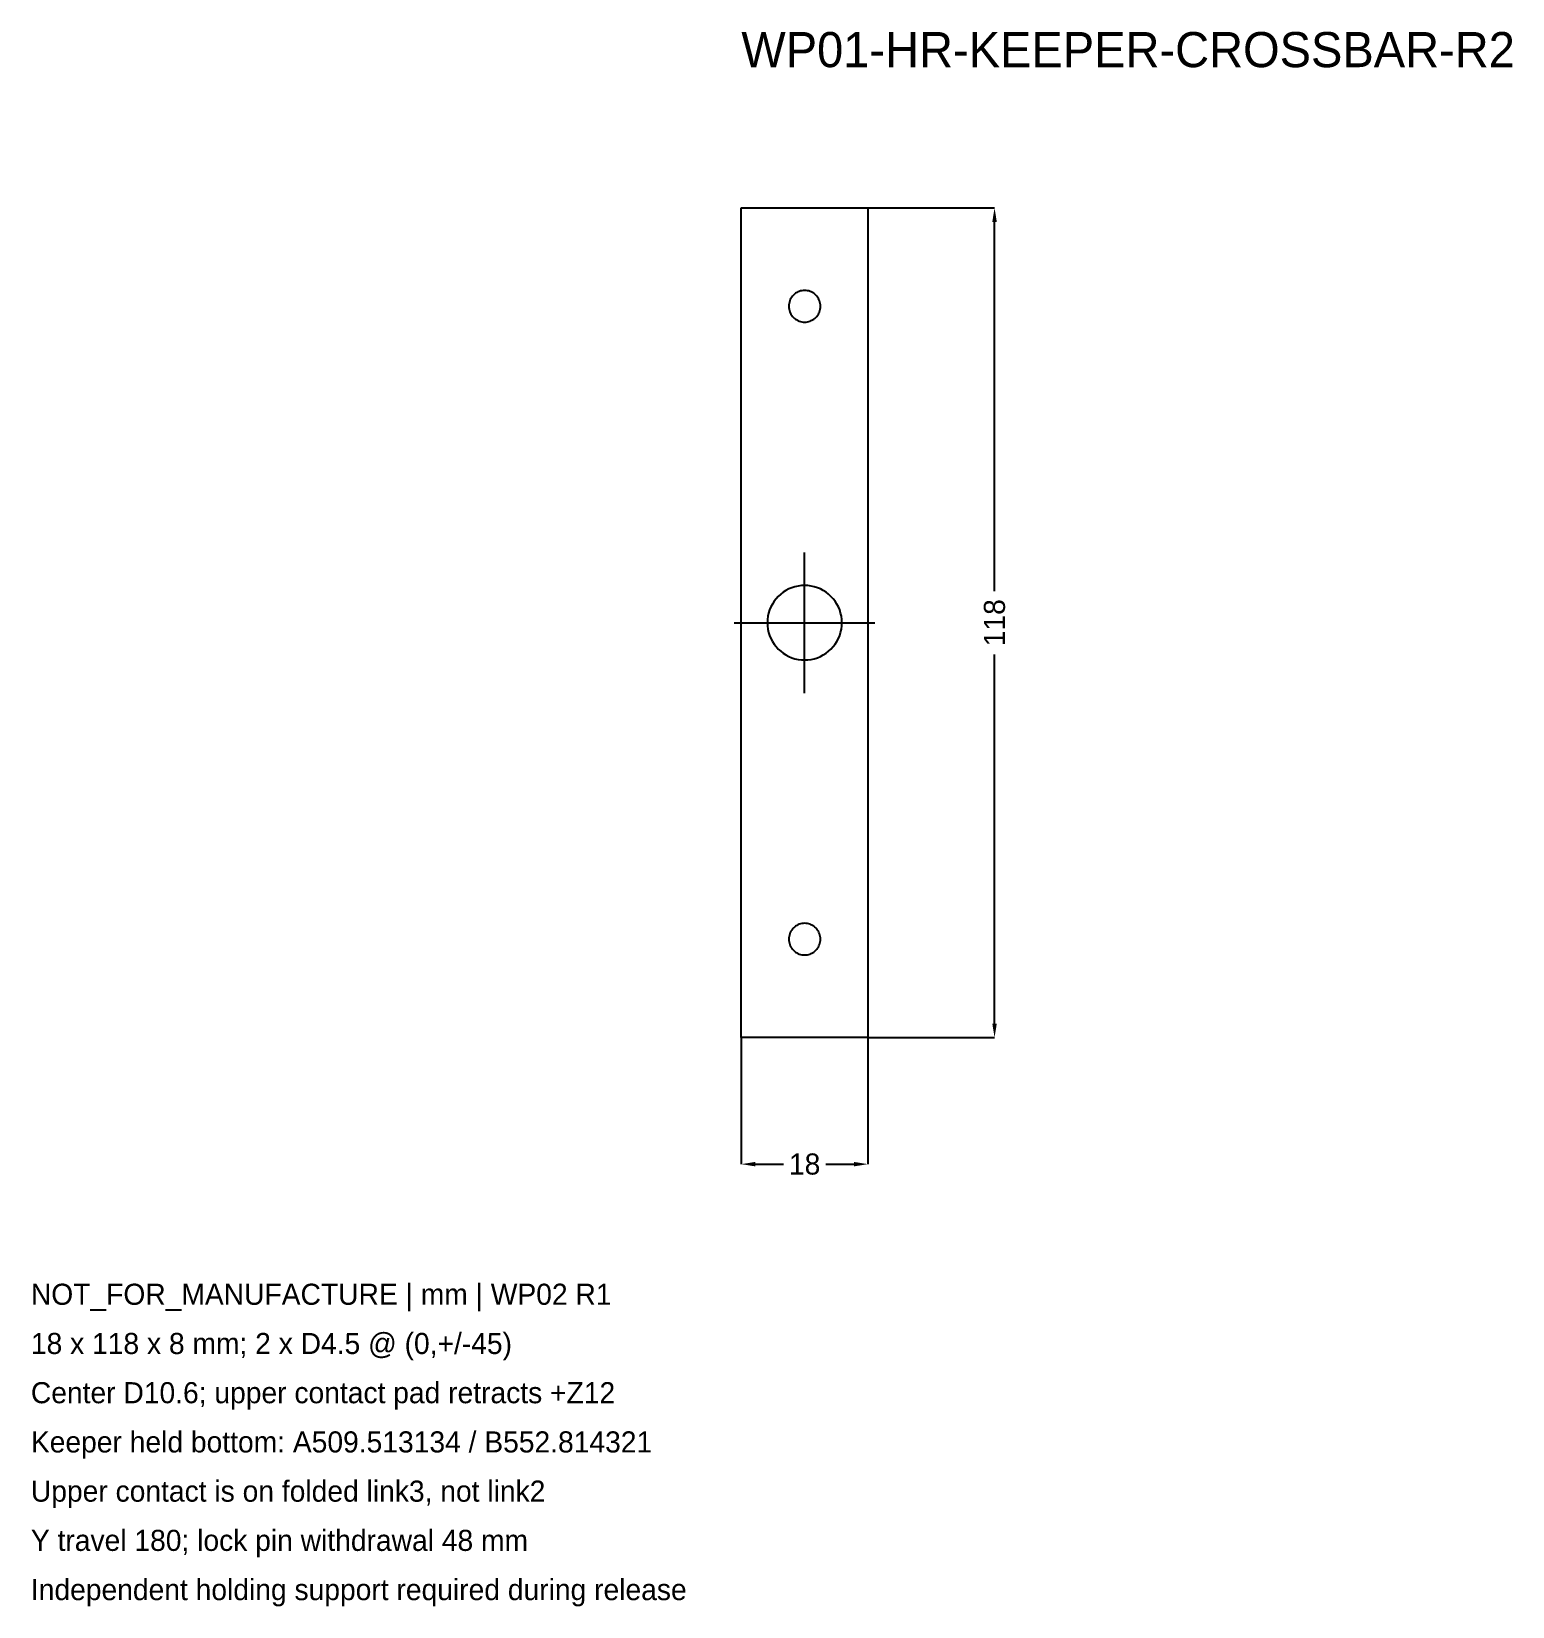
# Model space of a CAD drawing. Header units: millimetres. Extents: x -110 to 794, y -560 to 126.
# Drawn here: x -109.9 to 100.6, y -559.9 to -335.9 of the extents above; entities that cross this region are included whole.
import ezdxf

# ---------------------------------------------------------------- set-up
doc = ezdxf.new("R2010")
doc.units = ezdxf.units.MM
for name, color, linetype in [('REFERENCE_DATUMS', 4, 'Continuous'), ('REFERENCE_DIMENSIONS', 2, 'Continuous'), ('REFERENCE_GEOMETRY', 7, 'Continuous'), ('REFERENCE_NOTES', 3, 'Continuous')]:
    doc.layers.add(name, color=color, linetype=linetype)
doc.dimstyles.get("Standard").update_dxf_attribs({"dimtxt": 2.5, "dimasz": 2.5, "dimexe": 1.25, "dimexo": 0.625, "dimtad": 1, "dimcen": 2.5, "dimazin": 3, "dimtfac": 1, "dimtmove": 0, "dimatfit": 3})

# ---------------------------------------------------------------- blocks, each defined once
blk = doc.blocks.new('_CLOSEDFILLED')
at = {"color": 0, "linetype": 'BYBLOCK'}
blk.add_solid([(-1, 0.16), (0, 0), (-1, -0.16)], dxfattribs=at)
blk = doc.blocks.new('*D7')
for p, q in [((-9, -479), (-9, -497)), ((9, -479), (9, -497)), ((-7, -497), (-3, -497)), ((3, -497), (7, -497))]:
    blk.add_line(p, q)
at = {"layer": 'Defpoints'}
for p in [(-9, -479), (9, -479), (-9, -497)]:
    blk.add_point(p, dxfattribs=at)
at = {"layer": 'REFERENCE_DIMENSIONS', "xscale": 2, "yscale": 2, "rotation": 180}
blk.add_blockref('_CLOSEDFILLED', (-9, -497), dxfattribs=at)
at = {"layer": 'REFERENCE_DIMENSIONS', "xscale": 2, "yscale": 2}
blk.add_blockref('_CLOSEDFILLED', (9, -497), dxfattribs=at)
at = {"layer": 'REFERENCE_DIMENSIONS', "insert": (0, -497), "char_height": 3, "attachment_point": 5}
blk.add_mtext('18', dxfattribs=at)
blk = doc.blocks.new('*D8')
for p, q in [((9, -361), (27, -361)), ((27, -415.5), (27, -363)), ((27, -477), (27, -424.5)), ((9, -479), (27, -479))]:
    blk.add_line(p, q)
at = {"layer": 'Defpoints'}
for p in [(9, -361), (9, -479), (27, -479)]:
    blk.add_point(p, dxfattribs=at)
at = {"layer": 'REFERENCE_DIMENSIONS', "xscale": 2, "yscale": 2}
for p, rotation in [((27, -361), 90), ((27, -479), 270)]:
    blk.add_blockref('_CLOSEDFILLED', p, dxfattribs=dict(at, rotation=rotation))
at = {"layer": 'REFERENCE_DIMENSIONS', "insert": (27, -420), "char_height": 3, "attachment_point": 5, "rotation": 90}
blk.add_mtext('118', dxfattribs=at)

msp = doc.modelspace()

# ---------------------------------------------------------------- linework, layer by layer
at = {"layer": 'REFERENCE_DATUMS'}
for p, q in [((0, -430), (0, -410)), ((-10, -420), (10, -420))]:
    msp.add_line(p, q, dxfattribs=at)
at = {"layer": 'REFERENCE_GEOMETRY'}
for points in [[(-9, -361), (-8.75, -361), (-8.5, -361), (-8.25, -361), (-8, -361), (-7.75, -361), (-7.5, -361), (-7.25, -361), (-7, -361), (-6.75, -361), (-6.5, -361), (-6.25, -361), (-6, -361), (-5.75, -361), (-5.5, -361), (-5.25, -361), (-5, -361), (-4.75, -361), (-4.5, -361), (-4.25, -361), (-4, -361), (-3.75, -361), (-3.5, -361), (-3.25, -361), (-3, -361), (-2.75, -361), (-2.5, -361), (-2.25, -361), (-2, -361), (-1.75, -361), (-1.5, -361), (-1.25, -361), (-1, -361), (-0.75, -361), (-0.5, -361), (-0.25, -361), (0, -361), (0.25, -361), (0.5, -361), (0.75, -361), (1, -361), (1.25, -361), (1.5, -361), (1.75, -361), (2, -361), (2.25, -361), (2.5, -361), (2.75, -361), (3, -361), (3.25, -361), (3.5, -361), (3.75, -361), (4, -361), (4.25, -361), (4.5, -361), (4.75, -361), (5, -361), (5.25, -361), (5.5, -361), (5.75, -361), (6, -361), (6.25, -361), (6.5, -361), (6.75, -361), (7, -361), (7.25, -361), (7.5, -361), (7.75, -361), (8, -361), (8.25, -361), (8.5, -361), (8.75, -361), (9, -361), (9, -361.25), (9, -361.5), (9, -361.75), (9, -362), (9, -362.25), (9, -362.5), (9, -362.75), (9, -363), (9, -363.25), (9, -363.5), (9, -363.75), (9, -364), (9, -364.25), (9, -364.5), (9, -364.75), (9, -365), (9, -365.25), (9, -365.5), (9, -365.75), (9, -366), (9, -366.25), (9, -366.5), (9, -366.75), (9, -367), (9, -367.25), (9, -367.5), (9, -367.75), (9, -368), (9, -368.25), (9, -368.5), (9, -368.75), (9, -369), (9, -369.25), (9, -369.5), (9, -369.75), (9, -370), (9, -370.25), (9, -370.5), (9, -370.75), (9, -371), (9, -371.25), (9, -371.5), (9, -371.75), (9, -372), (9, -372.25), (9, -372.5), (9, -372.75), (9, -373), (9, -373.25), (9, -373.5), (9, -373.75), (9, -374), (9, -374.25), (9, -374.5), (9, -374.75), (9, -375), (9, -375.25), (9, -375.5), (9, -375.75), (9, -376), (9, -376.25), (9, -376.5), (9, -376.75), (9, -377), (9, -377.25), (9, -377.5), (9, -377.75), (9, -378), (9, -378.25), (9, -378.5), (9, -378.75), (9, -379), (9, -379.25), (9, -379.5), (9, -379.75), (9, -380), (9, -380.25), (9, -380.5), (9, -380.75), (9, -381), (9, -381.25), (9, -381.5), (9, -381.75), (9, -382), (9, -382.25), (9, -382.5), (9, -382.75), (9, -383), (9, -383.25), (9, -383.5), (9, -383.75), (9, -384), (9, -384.25), (9, -384.5), (9, -384.75), (9, -385), (9, -385.25), (9, -385.5), (9, -385.75), (9, -386), (9, -386.25), (9, -386.5), (9, -386.75), (9, -387), (9, -387.25), (9, -387.5), (9, -387.75), (9, -388), (9, -388.25), (9, -388.5), (9, -388.75), (9, -389), (9, -389.25), (9, -389.5), (9, -389.75), (9, -390), (9, -390.25), (9, -390.5), (9, -390.75), (9, -391), (9, -391.25), (9, -391.5), (9, -391.75), (9, -392), (9, -392.25), (9, -392.5), (9, -392.75), (9, -393), (9, -393.25), (9, -393.5), (9, -393.75), (9, -394), (9, -394.25), (9, -394.5), (9, -394.75), (9, -395), (9, -395.25), (9, -395.5), (9, -395.75), (9, -396), (9, -396.25), (9, -396.5), (9, -396.75), (9, -397), (9, -397.25), (9, -397.5), (9, -397.75), (9, -398), (9, -398.25), (9, -398.5), (9, -398.75), (9, -399), (9, -399.25), (9, -399.5), (9, -399.75), (9, -400), (9, -400.25), (9, -400.5), (9, -400.75), (9, -401), (9, -401.25), (9, -401.5), (9, -401.75), (9, -402), (9, -402.25), (9, -402.5), (9, -402.75), (9, -403), (9, -403.25), (9, -403.5), (9, -403.75), (9, -404), (9, -404.25), (9, -404.5), (9, -404.75), (9, -405), (9, -405.25), (9, -405.5), (9, -405.75), (9, -406), (9, -406.25), (9, -406.5), (9, -406.75), (9, -407), (9, -407.25), (9, -407.5), (9, -407.75), (9, -408), (9, -408.25), (9, -408.5), (9, -408.75), (9, -409), (9, -409.25), (9, -409.5), (9, -409.75), (9, -410), (9, -410.25), (9, -410.5), (9, -410.75), (9, -411), (9, -411.25), (9, -411.5), (9, -411.75), (9, -412), (9, -412.25), (9, -412.5), (9, -412.75), (9, -413), (9, -413.25), (9, -413.5), (9, -413.75), (9, -414), (9, -414.25), (9, -414.5), (9, -414.75), (9, -415), (9, -415.25), (9, -415.5), (9, -415.75), (9, -416), (9, -416.25), (9, -416.5), (9, -416.75), (9, -417), (9, -417.25), (9, -417.5), (9, -417.75), (9, -418), (9, -418.25), (9, -418.5), (9, -418.75), (9, -419), (9, -419.25), (9, -419.5), (9, -419.75), (9, -420), (9, -420.25), (9, -420.5), (9, -420.75), (9, -421), (9, -421.25), (9, -421.5), (9, -421.75), (9, -422), (9, -422.25), (9, -422.5), (9, -422.75), (9, -423), (9, -423.25), (9, -423.5), (9, -423.75), (9, -424), (9, -424.25), (9, -424.5), (9, -424.75), (9, -425), (9, -425.25), (9, -425.5), (9, -425.75), (9, -426), (9, -426.25), (9, -426.5), (9, -426.75), (9, -427), (9, -427.25), (9, -427.5), (9, -427.75), (9, -428), (9, -428.25), (9, -428.5), (9, -428.75), (9, -429), (9, -429.25), (9, -429.5), (9, -429.75), (9, -430), (9, -430.25), (9, -430.5), (9, -430.75), (9, -431), (9, -431.25), (9, -431.5), (9, -431.75), (9, -432), (9, -432.25), (9, -432.5), (9, -432.75), (9, -433), (9, -433.25), (9, -433.5), (9, -433.75), (9, -434), (9, -434.25), (9, -434.5), (9, -434.75), (9, -435), (9, -435.25), (9, -435.5), (9, -435.75), (9, -436), (9, -436.25), (9, -436.5), (9, -436.75), (9, -437), (9, -437.25), (9, -437.5), (9, -437.75), (9, -438), (9, -438.25), (9, -438.5), (9, -438.75), (9, -439), (9, -439.25), (9, -439.5), (9, -439.75), (9, -440), (9, -440.25), (9, -440.5), (9, -440.75), (9, -441), (9, -441.25), (9, -441.5), (9, -441.75), (9, -442), (9, -442.25), (9, -442.5), (9, -442.75), (9, -443), (9, -443.25), (9, -443.5), (9, -443.75), (9, -444), (9, -444.25), (9, -444.5), (9, -444.75), (9, -445), (9, -445.25), (9, -445.5), (9, -445.75), (9, -446), (9, -446.25), (9, -446.5), (9, -446.75), (9, -447), (9, -447.25), (9, -447.5), (9, -447.75), (9, -448), (9, -448.25), (9, -448.5), (9, -448.75), (9, -449), (9, -449.25), (9, -449.5), (9, -449.75), (9, -450), (9, -450.25), (9, -450.5), (9, -450.75), (9, -451), (9, -451.25), (9, -451.5), (9, -451.75), (9, -452), (9, -452.25), (9, -452.5), (9, -452.75), (9, -453), (9, -453.25), (9, -453.5), (9, -453.75), (9, -454), (9, -454.25), (9, -454.5), (9, -454.75), (9, -455), (9, -455.25), (9, -455.5), (9, -455.75), (9, -456), (9, -456.25), (9, -456.5), (9, -456.75), (9, -457), (9, -457.25), (9, -457.5), (9, -457.75), (9, -458), (9, -458.25), (9, -458.5), (9, -458.75), (9, -459), (9, -459.25), (9, -459.5), (9, -459.75), (9, -460), (9, -460.25), (9, -460.5), (9, -460.75), (9, -461), (9, -461.25), (9, -461.5), (9, -461.75), (9, -462), (9, -462.25), (9, -462.5), (9, -462.75), (9, -463), (9, -463.25), (9, -463.5), (9, -463.75), (9, -464), (9, -464.25), (9, -464.5), (9, -464.75), (9, -465), (9, -465.25), (9, -465.5), (9, -465.75), (9, -466), (9, -466.25), (9, -466.5), (9, -466.75), (9, -467), (9, -467.25), (9, -467.5), (9, -467.75), (9, -468), (9, -468.25), (9, -468.5), (9, -468.75), (9, -469), (9, -469.25), (9, -469.5), (9, -469.75), (9, -470), (9, -470.25), (9, -470.5), (9, -470.75), (9, -471), (9, -471.25), (9, -471.5), (9, -471.75), (9, -472), (9, -472.25), (9, -472.5), (9, -472.75), (9, -473), (9, -473.25), (9, -473.5), (9, -473.75), (9, -474), (9, -474.25), (9, -474.5), (9, -474.75), (9, -475), (9, -475.25), (9, -475.5), (9, -475.75), (9, -476), (9, -476.25), (9, -476.5), (9, -476.75), (9, -477), (9, -477.25), (9, -477.5), (9, -477.75), (9, -478), (9, -478.25), (9, -478.5), (9, -478.75), (9, -479), (8.75, -479), (8.5, -479), (8.25, -479), (8, -479), (7.75, -479), (7.5, -479), (7.25, -479), (7, -479), (6.75, -479), (6.5, -479), (6.25, -479), (6, -479), (5.75, -479), (5.5, -479), (5.25, -479), (5, -479), (4.75, -479), (4.5, -479), (4.25, -479), (4, -479), (3.75, -479), (3.5, -479), (3.25, -479), (3, -479), (2.75, -479), (2.5, -479), (2.25, -479), (2, -479), (1.75, -479), (1.5, -479), (1.25, -479), (1, -479), (0.75, -479), (0.5, -479), (0.25, -479), (0, -479), (-0.25, -479), (-0.5, -479), (-0.75, -479), (-1, -479), (-1.25, -479), (-1.5, -479), (-1.75, -479), (-2, -479), (-2.25, -479), (-2.5, -479), (-2.75, -479), (-3, -479), (-3.25, -479), (-3.5, -479), (-3.75, -479), (-4, -479), (-4.25, -479), (-4.5, -479), (-4.75, -479), (-5, -479), (-5.25, -479), (-5.5, -479), (-5.75, -479), (-6, -479), (-6.25, -479), (-6.5, -479), (-6.75, -479), (-7, -479), (-7.25, -479), (-7.5, -479), (-7.75, -479), (-8, -479), (-8.25, -479), (-8.5, -479), (-8.75, -479), (-9, -479), (-9, -478.75), (-9, -478.5), (-9, -478.25), (-9, -478), (-9, -477.75), (-9, -477.5), (-9, -477.25), (-9, -477), (-9, -476.75), (-9, -476.5), (-9, -476.25), (-9, -476), (-9, -475.75), (-9, -475.5), (-9, -475.25), (-9, -475), (-9, -474.75), (-9, -474.5), (-9, -474.25), (-9, -474), (-9, -473.75), (-9, -473.5), (-9, -473.25), (-9, -473), (-9, -472.75), (-9, -472.5), (-9, -472.25), (-9, -472), (-9, -471.75), (-9, -471.5), (-9, -471.25), (-9, -471), (-9, -470.75), (-9, -470.5), (-9, -470.25), (-9, -470), (-9, -469.75), (-9, -469.5), (-9, -469.25), (-9, -469), (-9, -468.75), (-9, -468.5), (-9, -468.25), (-9, -468), (-9, -467.75), (-9, -467.5), (-9, -467.25), (-9, -467), (-9, -466.75), (-9, -466.5), (-9, -466.25), (-9, -466), (-9, -465.75), (-9, -465.5), (-9, -465.25), (-9, -465), (-9, -464.75), (-9, -464.5), (-9, -464.25), (-9, -464), (-9, -463.75), (-9, -463.5), (-9, -463.25), (-9, -463), (-9, -462.75), (-9, -462.5), (-9, -462.25), (-9, -462), (-9, -461.75), (-9, -461.5), (-9, -461.25), (-9, -461), (-9, -460.75), (-9, -460.5), (-9, -460.25), (-9, -460), (-9, -459.75), (-9, -459.5), (-9, -459.25), (-9, -459), (-9, -458.75), (-9, -458.5), (-9, -458.25), (-9, -458), (-9, -457.75), (-9, -457.5), (-9, -457.25), (-9, -457), (-9, -456.75), (-9, -456.5), (-9, -456.25), (-9, -456), (-9, -455.75), (-9, -455.5), (-9, -455.25), (-9, -455), (-9, -454.75), (-9, -454.5), (-9, -454.25), (-9, -454), (-9, -453.75), (-9, -453.5), (-9, -453.25), (-9, -453), (-9, -452.75), (-9, -452.5), (-9, -452.25), (-9, -452), (-9, -451.75), (-9, -451.5), (-9, -451.25), (-9, -451), (-9, -450.75), (-9, -450.5), (-9, -450.25), (-9, -450), (-9, -449.75), (-9, -449.5), (-9, -449.25), (-9, -449), (-9, -448.75), (-9, -448.5), (-9, -448.25), (-9, -448), (-9, -447.75), (-9, -447.5), (-9, -447.25), (-9, -447), (-9, -446.75), (-9, -446.5), (-9, -446.25), (-9, -446), (-9, -445.75), (-9, -445.5), (-9, -445.25), (-9, -445), (-9, -444.75), (-9, -444.5), (-9, -444.25), (-9, -444), (-9, -443.75), (-9, -443.5), (-9, -443.25), (-9, -443), (-9, -442.75), (-9, -442.5), (-9, -442.25), (-9, -442), (-9, -441.75), (-9, -441.5), (-9, -441.25), (-9, -441), (-9, -440.75), (-9, -440.5), (-9, -440.25), (-9, -440), (-9, -439.75), (-9, -439.5), (-9, -439.25), (-9, -439), (-9, -438.75), (-9, -438.5), (-9, -438.25), (-9, -438), (-9, -437.75), (-9, -437.5), (-9, -437.25), (-9, -437), (-9, -436.75), (-9, -436.5), (-9, -436.25), (-9, -436), (-9, -435.75), (-9, -435.5), (-9, -435.25), (-9, -435), (-9, -434.75), (-9, -434.5), (-9, -434.25), (-9, -434), (-9, -433.75), (-9, -433.5), (-9, -433.25), (-9, -433), (-9, -432.75), (-9, -432.5), (-9, -432.25), (-9, -432), (-9, -431.75), (-9, -431.5), (-9, -431.25), (-9, -431), (-9, -430.75), (-9, -430.5), (-9, -430.25), (-9, -430), (-9, -429.75), (-9, -429.5), (-9, -429.25), (-9, -429), (-9, -428.75), (-9, -428.5), (-9, -428.25), (-9, -428), (-9, -427.75), (-9, -427.5), (-9, -427.25), (-9, -427), (-9, -426.75), (-9, -426.5), (-9, -426.25), (-9, -426), (-9, -425.75), (-9, -425.5), (-9, -425.25), (-9, -425), (-9, -424.75), (-9, -424.5), (-9, -424.25), (-9, -424), (-9, -423.75), (-9, -423.5), (-9, -423.25), (-9, -423), (-9, -422.75), (-9, -422.5), (-9, -422.25), (-9, -422), (-9, -421.75), (-9, -421.5), (-9, -421.25), (-9, -421), (-9, -420.75), (-9, -420.5), (-9, -420.25), (-9, -420), (-9, -419.75), (-9, -419.5), (-9, -419.25), (-9, -419), (-9, -418.75), (-9, -418.5), (-9, -418.25), (-9, -418), (-9, -417.75), (-9, -417.5), (-9, -417.25), (-9, -417), (-9, -416.75), (-9, -416.5), (-9, -416.25), (-9, -416), (-9, -415.75), (-9, -415.5), (-9, -415.25), (-9, -415), (-9, -414.75), (-9, -414.5), (-9, -414.25), (-9, -414), (-9, -413.75), (-9, -413.5), (-9, -413.25), (-9, -413), (-9, -412.75), (-9, -412.5), (-9, -412.25), (-9, -412), (-9, -411.75), (-9, -411.5), (-9, -411.25), (-9, -411), (-9, -410.75), (-9, -410.5), (-9, -410.25), (-9, -410), (-9, -409.75), (-9, -409.5), (-9, -409.25), (-9, -409), (-9, -408.75), (-9, -408.5), (-9, -408.25), (-9, -408), (-9, -407.75), (-9, -407.5), (-9, -407.25), (-9, -407), (-9, -406.75), (-9, -406.5), (-9, -406.25), (-9, -406), (-9, -405.75), (-9, -405.5), (-9, -405.25), (-9, -405), (-9, -404.75), (-9, -404.5), (-9, -404.25), (-9, -404), (-9, -403.75), (-9, -403.5), (-9, -403.25), (-9, -403), (-9, -402.75), (-9, -402.5), (-9, -402.25), (-9, -402), (-9, -401.75), (-9, -401.5), (-9, -401.25), (-9, -401), (-9, -400.75), (-9, -400.5), (-9, -400.25), (-9, -400), (-9, -399.75), (-9, -399.5), (-9, -399.25), (-9, -399), (-9, -398.75), (-9, -398.5), (-9, -398.25), (-9, -398), (-9, -397.75), (-9, -397.5), (-9, -397.25), (-9, -397), (-9, -396.75), (-9, -396.5), (-9, -396.25), (-9, -396), (-9, -395.75), (-9, -395.5), (-9, -395.25), (-9, -395), (-9, -394.75), (-9, -394.5), (-9, -394.25), (-9, -394), (-9, -393.75), (-9, -393.5), (-9, -393.25), (-9, -393), (-9, -392.75), (-9, -392.5), (-9, -392.25), (-9, -392), (-9, -391.75), (-9, -391.5), (-9, -391.25), (-9, -391), (-9, -390.75), (-9, -390.5), (-9, -390.25), (-9, -390), (-9, -389.75), (-9, -389.5), (-9, -389.25), (-9, -389), (-9, -388.75), (-9, -388.5), (-9, -388.25), (-9, -388), (-9, -387.75), (-9, -387.5), (-9, -387.25), (-9, -387), (-9, -386.75), (-9, -386.5), (-9, -386.25), (-9, -386), (-9, -385.75), (-9, -385.5), (-9, -385.25), (-9, -385), (-9, -384.75), (-9, -384.5), (-9, -384.25), (-9, -384), (-9, -383.75), (-9, -383.5), (-9, -383.25), (-9, -383), (-9, -382.75), (-9, -382.5), (-9, -382.25), (-9, -382), (-9, -381.75), (-9, -381.5), (-9, -381.25), (-9, -381), (-9, -380.75), (-9, -380.5), (-9, -380.25), (-9, -380), (-9, -379.75), (-9, -379.5), (-9, -379.25), (-9, -379), (-9, -378.75), (-9, -378.5), (-9, -378.25), (-9, -378), (-9, -377.75), (-9, -377.5), (-9, -377.25), (-9, -377), (-9, -376.75), (-9, -376.5), (-9, -376.25), (-9, -376), (-9, -375.75), (-9, -375.5), (-9, -375.25), (-9, -375), (-9, -374.75), (-9, -374.5), (-9, -374.25), (-9, -374), (-9, -373.75), (-9, -373.5), (-9, -373.25), (-9, -373), (-9, -372.75), (-9, -372.5), (-9, -372.25), (-9, -372), (-9, -371.75), (-9, -371.5), (-9, -371.25), (-9, -371), (-9, -370.75), (-9, -370.5), (-9, -370.25), (-9, -370), (-9, -369.75), (-9, -369.5), (-9, -369.25), (-9, -369), (-9, -368.75), (-9, -368.5), (-9, -368.25), (-9, -368), (-9, -367.75), (-9, -367.5), (-9, -367.25), (-9, -367), (-9, -366.75), (-9, -366.5), (-9, -366.25), (-9, -366), (-9, -365.75), (-9, -365.5), (-9, -365.25), (-9, -365), (-9, -364.75), (-9, -364.5), (-9, -364.25), (-9, -364), (-9, -363.75), (-9, -363.5), (-9, -363.25), (-9, -363), (-9, -362.75), (-9, -362.5), (-9, -362.25), (-9, -362), (-9, -361.75), (-9, -361.5), (-9, -361.25)], [(2.25, -375), (2.2414, -374.8039), (2.2158, -374.6093), (2.1733, -374.4177), (2.1143, -374.2305), (2.0392, -374.0491), (1.9486, -373.875), (1.8431, -373.7095), (1.7236, -373.5537), (1.591, -373.409), (1.4463, -373.2764), (1.2905, -373.1569), (1.125, -373.0514), (0.9509, -372.9608), (0.7695, -372.8857), (0.5823, -372.8267), (0.3907, -372.7842), (0.1961, -372.7586), (0, -372.75), (-0.1961, -372.7586), (-0.3907, -372.7842), (-0.5823, -372.8267), (-0.7695, -372.8857), (-0.9509, -372.9608), (-1.125, -373.0514), (-1.2905, -373.1569), (-1.4463, -373.2764), (-1.591, -373.409), (-1.7236, -373.5537), (-1.8431, -373.7095), (-1.9486, -373.875), (-2.0392, -374.0491), (-2.1143, -374.2305), (-2.1733, -374.4177), (-2.2158, -374.6093), (-2.2414, -374.8039), (-2.25, -375), (-2.2414, -375.1961), (-2.2158, -375.3907), (-2.1733, -375.5823), (-2.1143, -375.7695), (-2.0392, -375.9509), (-1.9486, -376.125), (-1.8431, -376.2905), (-1.7236, -376.4463), (-1.591, -376.591), (-1.4463, -376.7236), (-1.2905, -376.8431), (-1.125, -376.9486), (-0.9509, -377.0392), (-0.7695, -377.1143), (-0.5823, -377.1733), (-0.3907, -377.2158), (-0.1961, -377.2414), (0, -377.25), (0.1961, -377.2414), (0.3907, -377.2158), (0.5823, -377.1733), (0.7695, -377.1143), (0.9509, -377.0392), (1.125, -376.9486), (1.2905, -376.8431), (1.4463, -376.7236), (1.591, -376.591), (1.7236, -376.4463), (1.8431, -376.2905), (1.9486, -376.125), (2.0392, -375.9509), (2.1143, -375.7695), (2.1733, -375.5823), (2.2158, -375.3907), (2.2414, -375.1961)], [(5.3, -420), (5.2798, -419.5381), (5.2195, -419.0797), (5.1194, -418.6283), (4.9804, -418.1873), (4.8034, -417.7601), (4.5899, -417.35), (4.3415, -416.96), (4.06, -416.5932), (3.7477, -416.2523), (3.4068, -415.94), (3.04, -415.6585), (2.65, -415.4101), (2.2399, -415.1966), (1.8127, -415.0196), (1.3717, -414.8806), (0.9203, -414.7805), (0.4619, -414.7202), (0, -414.7), (-0.4619, -414.7202), (-0.9203, -414.7805), (-1.3717, -414.8806), (-1.8127, -415.0196), (-2.2399, -415.1966), (-2.65, -415.4101), (-3.04, -415.6585), (-3.4068, -415.94), (-3.7477, -416.2523), (-4.06, -416.5932), (-4.3415, -416.96), (-4.5899, -417.35), (-4.8034, -417.7601), (-4.9804, -418.1873), (-5.1194, -418.6283), (-5.2195, -419.0797), (-5.2798, -419.5381), (-5.3, -420), (-5.2798, -420.4619), (-5.2195, -420.9203), (-5.1194, -421.3717), (-4.9804, -421.8127), (-4.8034, -422.2399), (-4.5899, -422.65), (-4.3415, -423.04), (-4.06, -423.4068), (-3.7477, -423.7477), (-3.4068, -424.06), (-3.04, -424.3415), (-2.65, -424.5899), (-2.2399, -424.8034), (-1.8127, -424.9804), (-1.3717, -425.1194), (-0.9203, -425.2195), (-0.4619, -425.2798), (0, -425.3), (0.4619, -425.2798), (0.9203, -425.2195), (1.3717, -425.1194), (1.8127, -424.9804), (2.2399, -424.8034), (2.65, -424.5899), (3.04, -424.3415), (3.4068, -424.06), (3.7477, -423.7477), (4.06, -423.4068), (4.3415, -423.04), (4.5899, -422.65), (4.8034, -422.2399), (4.9804, -421.8127), (5.1194, -421.3717), (5.2195, -420.9203), (5.2798, -420.4619)], [(2.25, -465), (2.2414, -464.8039), (2.2158, -464.6093), (2.1733, -464.4177), (2.1143, -464.2305), (2.0392, -464.0491), (1.9486, -463.875), (1.8431, -463.7095), (1.7236, -463.5537), (1.591, -463.409), (1.4463, -463.2764), (1.2905, -463.1569), (1.125, -463.0514), (0.9509, -462.9608), (0.7695, -462.8857), (0.5823, -462.8267), (0.3907, -462.7842), (0.1961, -462.7586), (0, -462.75), (-0.1961, -462.7586), (-0.3907, -462.7842), (-0.5823, -462.8267), (-0.7695, -462.8857), (-0.9509, -462.9608), (-1.125, -463.0514), (-1.2905, -463.1569), (-1.4463, -463.2764), (-1.591, -463.409), (-1.7236, -463.5537), (-1.8431, -463.7095), (-1.9486, -463.875), (-2.0392, -464.0491), (-2.1143, -464.2305), (-2.1733, -464.4177), (-2.2158, -464.6093), (-2.2414, -464.8039), (-2.25, -465), (-2.2414, -465.1961), (-2.2158, -465.3907), (-2.1733, -465.5823), (-2.1143, -465.7695), (-2.0392, -465.9509), (-1.9486, -466.125), (-1.8431, -466.2905), (-1.7236, -466.4463), (-1.591, -466.591), (-1.4463, -466.7236), (-1.2905, -466.8431), (-1.125, -466.9486), (-0.9509, -467.0392), (-0.7695, -467.1143), (-0.5823, -467.1733), (-0.3907, -467.2158), (-0.1961, -467.2414), (0, -467.25), (0.1961, -467.2414), (0.3907, -467.2158), (0.5823, -467.1733), (0.7695, -467.1143), (0.9509, -467.0392), (1.125, -466.9486), (1.2905, -466.8431), (1.4463, -466.7236), (1.591, -466.591), (1.7236, -466.4463), (1.8431, -466.2905), (1.9486, -466.125), (2.0392, -465.9509), (2.1143, -465.7695), (2.1733, -465.5823), (2.2158, -465.3907), (2.2414, -465.1961)]]:
    msp.add_lwpolyline(points, close=True, dxfattribs=at)

# ---------------------------------------------------------------- texts
at = {"layer": 'REFERENCE_NOTES'}
for s, height, p in [('WP01-HR-KEEPER-CROSSBAR-R2', 5, (-9, -341)), ('NOT_FOR_MANUFACTURE | mm | WP02 R1', 3, (-110, -517)), ('18 x 118 x 8 mm; 2 x D4.5 @ (0,+/-45)', 3, (-110, -524)), ('Center D10.6; upper contact pad retracts +Z12', 3, (-110, -531)), ('Keeper held bottom: A509.513134 / B552.814321', 3, (-110, -538)), ('Upper contact is on folded link3, not link2', 3, (-110, -545)), ('Y travel 180; lock pin withdrawal 48 mm', 3, (-110, -552)), ('Independent holding support required during release', 3, (-110, -559))]:
    msp.add_text(s, height=height, dxfattribs=at).set_placement(p)

# ---------------------------------------------------------------- dimensions: what is measured, and where the dimension line sits
at = {"layer": 'REFERENCE_DIMENSIONS'}
dim = msp.add_linear_dim(base=(27, -479), p1=(9, -479), p2=(9, -361), angle=90, dimstyle='Standard', override={"dimtxt": 3, "dimasz": 2, "dimdec": 3}, dxfattribs=at)
dim.commit()
dim.dimension.update_dxf_attribs({"geometry": '*D8', "text_midpoint": (27, -420)})
dim = msp.add_linear_dim(base=(-9, -497), p1=(-9, -479), p2=(9, -479), dimstyle='Standard', override={"dimtxt": 3, "dimasz": 2, "dimdec": 3}, dxfattribs=at)
dim.commit()
dim.dimension.update_dxf_attribs({"geometry": '*D7', "text_midpoint": (0, -497)})

doc.saveas('drawing.dxf')
